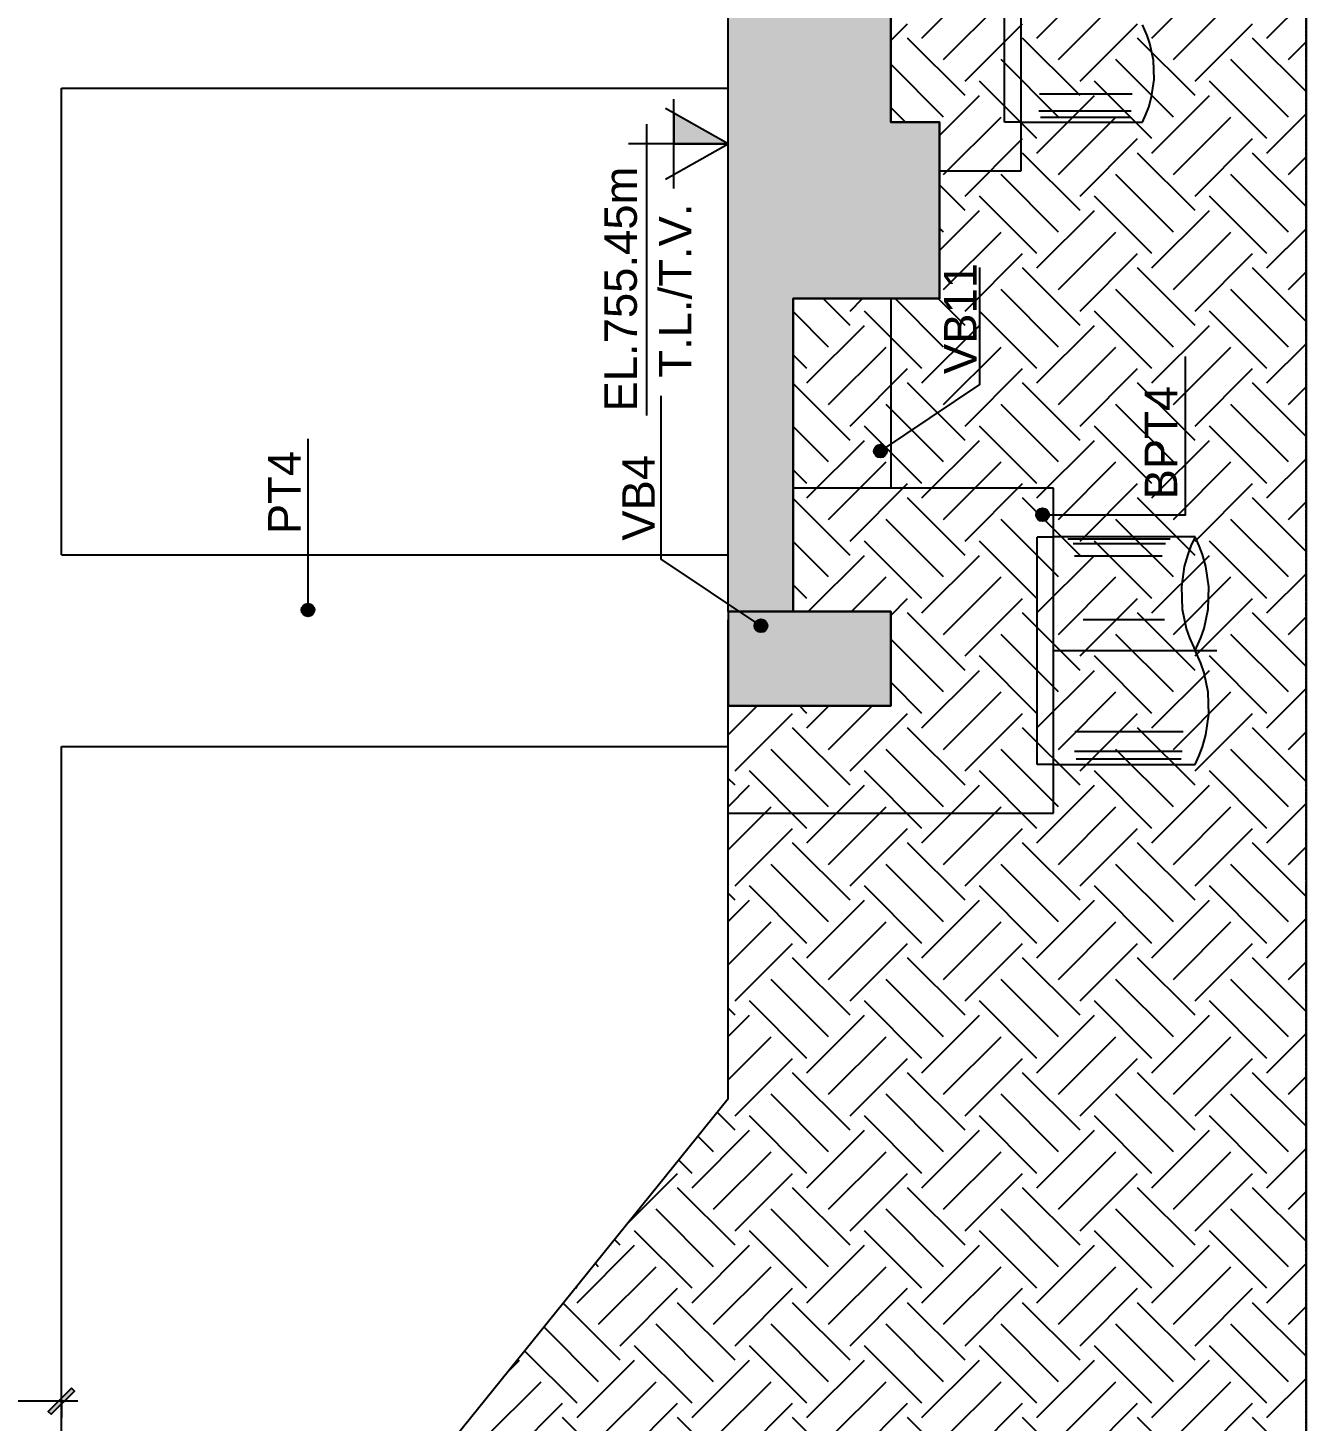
# Model space of a CAD drawing. Extents: x -1789 to 4156, y -3064 to 1391.
# Drawn here: x 2696.1 to 3089.2, y -152.7 to 275.8 of the extents above; entities that cross this region are included whole.
import ezdxf

# ---------------------------------------------------------------- set-up
doc = ezdxf.new("R2010")
doc.units = 0
doc.linetypes.add('ESTILO_TQS_0003', pattern=[0.92, 0.3, -0.15, 0.02, -0.15, 0.3])
doc.linetypes.add('ESTILO_TQS_0005', pattern=[0.4, 0.3, -0.1])
for name, color, linetype in [('1', 1, 'CONTINUOUS'), ('13', 35, 'CONTINUOUS'), ('2', 2, 'CONTINUOUS'), ('3', 3, 'CONTINUOUS'), ('4', 4, 'CONTINUOUS'), ('8', 8, 'CONTINUOUS')]:
    doc.layers.add(name, color=color, linetype=linetype)
doc.styles.add('TQS_ARIAL', font='arial.ttf')

msp = doc.modelspace()

# ---------------------------------------------------------------- linework, layer by layer
at = {"layer": '1', "linetype": 'Continuous'}
for p, q in [((3035.6911, 255.4233), (3007.1279, 255.42335)), ((3035.39905, 250.2019), (3006.973, 250.2019)), ((3001.4356, 246.7804), (3038.80335, 246.7804)), ((3035.1069, 248.19365), (3007.4378, 248.19365)), ((2782.2596, 96.61235), (2782.2596, 149.45375)), ((3055.0313, 119.2805), (3011.4356, 119.2805)), ((3047.311, 118.5405), (3015.90715, 118.5405)), ((3045.94775, 117.14745), (3017.53425, 117.14745)), ((3044.9254, 113.3771), (3017.8959, 113.3771)), ((3045.60695, 93.8053), (3020.60775, 93.80525)), ((3051.40035, 59.36385), (3018.07665, 59.3639)), ((3051.0596, 53.27225), (3017.8959, 53.27225)), ((3011.4356, 49.2805), (3055.0313, 49.2805)), ((3050.71875, 50.92925), (3018.43815, 50.92925)), ((2711.4368, -146.50845), (2621.4368, -146.50845)), ((2706.4368, -147.1957), (2706.4368, -151.50845))]:
    msp.add_line(p, q, dxfattribs=at)
at = {"layer": '1', "linetype": 'ESTILO_TQS_0005'}
msp.add_line((3011.4356, 84.2805), (3061.6888, 84.2805), dxfattribs=at)
for points in [[(3001.4356, 246.7804), (2996.4356, 246.7804), (2996.4356, 306.7804), (3001.4356, 306.7804)], [(3011.4356, 49.2805), (3006.4356, 49.2805), (3006.4356, 119.2805), (3011.4356, 119.2805)]]:
    msp.add_lwpolyline(points, dxfattribs=at)
at = {"layer": '1', "linetype": 'Continuous'}
for points in [[(3038.80335, 246.7804), (3039.90395, 249.12715), (3040.77055, 251.4216), (3041.6644, 254.62025), (3042.4098, 259.9586), (3042.208, 265.8313), (3041.1419, 270.9576), (3040.3015, 273.4452), (3038.80335, 276.78035)], [(2911.4356, 240.1327), (2894.7701, 249.59505), (2894.76895, 240.14935), (2911.4356, 240.1327)], [(2958.239, 145.6657), (2988.8588, 166.1341), (2988.8588, 202.1542)], [(3008.1041, 126.07875), (3052.021, 126.07875), (3052.021, 174.7068)], [(2921.50775, 91.91945), (2890.88795, 112.38785), (2890.88795, 162.6628)], [(3055.03135, 119.2805), (3053.7472, 116.54255), (3052.73625, 113.86575), (3051.69335, 110.134), (3050.8238, 103.90585), (3051.05925, 97.05445), (3052.303, 91.0737), (3053.2834, 88.1715), (3055.03135, 84.2805)], [(3055.0312, 84.2805), (3056.77915, 88.1715), (3057.7595, 91.0737), (3059.00335, 97.05445), (3059.23875, 103.90585), (3058.3692, 110.134), (3057.3263, 113.86575), (3056.31535, 116.54255), (3055.0312, 119.2805)], [(3055.0313, 49.2805), (3056.31535, 52.01835), (3057.32635, 54.6952), (3058.3692, 58.42695), (3059.23885, 64.65505), (3059.0034, 71.50655), (3057.7596, 77.4872), (3056.77915, 80.3894), (3055.0313, 84.2804)], [(2709.53095, -142.53045), (2702.3857, -149.6757), (2703.26955, -150.5596), (2710.41485, -143.41435), (2709.53095, -142.53045)]]:
    msp.add_lwpolyline(points, dxfattribs=at)
for centre in [(2958.239, 145.6657), (3008.1041, 126.07875), (2782.2424, 96.7825), (2921.50775, 91.91945)]:
    msp.add_circle(centre, 2, dxfattribs=at)
for points in [[(2911.4356, 240.1327), (2894.7701, 249.59505), (2894.76895, 240.14935)], [(2911.4356, 240.1327), (2894.76895, 240.14935), (2911.4356, 240.1327)], [(2960.239, 145.6657), (2957.239, 147.39775), (2956.35965, 146.34975)], [(2960.239, 145.6657), (2956.35965, 146.34975), (2956.35965, 144.98165)], [(2960.239, 145.6657), (2958.5863, 147.6353), (2957.239, 147.39775)], [(2960.239, 145.6657), (2959.7711, 146.95125), (2958.5863, 147.6353)], [(2960.239, 145.6657), (2956.35965, 144.98165), (2957.239, 143.93365)], [(2960.239, 145.6657), (2957.239, 143.93365), (2958.5863, 143.69605)], [(2960.239, 145.6657), (2958.5863, 143.69605), (2959.7711, 144.3801)], [(2960.239, 145.6657), (2959.7711, 144.3801), (2960.239, 145.6657)], [(3010.1041, 126.07875), (3007.1041, 127.8108), (3006.22475, 126.76275)], [(3010.1041, 126.07875), (3006.22475, 126.76275), (3006.22475, 125.3947)], [(3010.1041, 126.07875), (3006.22475, 125.3947), (3007.1041, 124.3467)], [(3010.1041, 126.07875), (3008.4514, 128.04835), (3007.1041, 127.8108)], [(3010.1041, 126.07875), (3007.1041, 124.3467), (3008.4514, 124.1091)], [(3010.1041, 126.07875), (3009.6362, 127.3643), (3008.4514, 128.04835)], [(3010.1041, 126.07875), (3008.4514, 124.1091), (3009.6362, 124.79315)], [(3010.1041, 126.07875), (3009.6362, 124.79315), (3010.1041, 126.07875)], [(2784.2424, 96.7825), (2782.5897, 98.7521), (2781.2424, 98.51455)], [(2784.2424, 96.7825), (2783.7745, 98.06805), (2782.5897, 98.7521)], [(2784.2424, 96.7825), (2781.2424, 98.51455), (2780.36305, 97.46655)], [(2784.2424, 96.7825), (2780.36305, 97.46655), (2780.36305, 96.09845)], [(2784.2424, 96.7825), (2780.36305, 96.09845), (2781.2424, 95.05045)], [(2784.2424, 96.7825), (2781.2424, 95.05045), (2782.5897, 94.81285)], [(2784.2424, 96.7825), (2782.5897, 94.81285), (2783.7745, 95.4969)], [(2784.2424, 96.7825), (2783.7745, 95.4969), (2784.2424, 96.7825)], [(2923.50775, 91.91945), (2920.50775, 93.6515), (2919.62835, 92.6035)], [(2923.50775, 91.91945), (2919.62835, 92.6035), (2919.62835, 91.2354)], [(2923.50775, 91.91945), (2919.62835, 91.2354), (2920.50775, 90.1874)], [(2923.50775, 91.91945), (2921.85505, 93.88905), (2920.50775, 93.6515)], [(2923.50775, 91.91945), (2920.50775, 90.1874), (2921.85505, 89.9498)], [(2923.50775, 91.91945), (2923.03985, 93.205), (2921.85505, 93.88905)], [(2923.50775, 91.91945), (2921.85505, 89.9498), (2923.03985, 90.63385)], [(2923.50775, 91.91945), (2923.03985, 90.63385), (2923.50775, 91.91945)], [(2709.53095, -142.53045), (2702.3857, -149.6757), (2703.26955, -150.5596)], [(2709.53095, -142.53045), (2703.26955, -150.5596), (2710.41485, -143.41435)], [(2709.53095, -142.53045), (2710.41485, -143.41435), (2709.53095, -142.53045)]]:
    msp.add_solid(points, dxfattribs=at)
at = {"layer": '13', "linetype": 'Continuous'}
for p, q in [((2971.0361, 272.6705), (2988.7138, 290.3482)), ((3006.39145, 272.6705), (3024.06915, 290.3482)), ((3041.7468, 272.6705), (3059.42445, 290.3482)), ((2977.66525, 266.0414), (2995.3429, 283.71905)), ((3013.0206, 266.0414), (3030.69825, 283.71905)), ((3048.37595, 266.0414), (3066.0536, 283.71905)), ((3077.10215, 272.6705), (3089.1606, 284.729)), ((2961.4356, 271.90885), (2966.6167, 277.08995)), ((2984.29435, 259.41225), (3001.97205, 277.08995)), ((3019.6497, 259.41225), (3037.3274, 277.08995)), ((3055.00505, 259.41225), (3072.6827, 277.08995)), ((2984.29435, 254.99285), (2966.6167, 272.6705)), ((3019.6497, 254.99285), (3001.97205, 272.6705)), ((3055.00505, 254.99285), (3037.3274, 272.6705)), ((3089.1606, 256.19265), (3072.6827, 272.6705)), ((3083.73125, 266.0414), (3089.1606, 271.4707)), ((3013.0206, 248.36375), (2995.3429, 266.0414)), ((3048.37595, 248.36375), (3030.69825, 266.0414)), ((3083.73125, 248.36375), (3066.0536, 266.0414)), ((2977.66525, 248.36375), (2961.4356, 264.59335)), ((2961.4356, 263.07), (2961.4356, 263.07)), ((3089.1606, 265.0315), (3089.1606, 265.0315)), ((3006.39145, 241.7346), (2988.7138, 259.41225)), ((3041.7468, 241.7346), (3024.06915, 259.41225)), ((3077.10215, 241.7346), (3059.42445, 259.41225)), ((2976.4356, 242.71465), (2988.7138, 254.99285)), ((3006.39145, 237.3152), (3024.06915, 254.99285)), ((3041.7468, 237.3152), (3059.42445, 254.99285)), ((2965.9903, 246.7804), (2961.4356, 251.3351)), ((2961.4356, 249.81175), (2961.4356, 249.81175)), ((3077.10215, 237.3152), (3089.1606, 249.37365)), ((2971.6625, 246.7804), (2971.6625, 246.7804)), ((2977.66525, 230.68605), (2995.3429, 248.36375)), ((3013.0206, 230.68605), (3030.69825, 248.36375)), ((3048.37595, 230.68605), (3066.0536, 248.36375)), ((2984.29435, 224.05695), (3001.97205, 241.7346)), ((3019.6497, 224.05695), (3037.3274, 241.7346)), ((3055.00505, 224.05695), (3072.6827, 241.7346)), ((3089.1606, 242.9344), (3089.1606, 242.9344)), ((3019.6497, 219.6375), (3001.97205, 237.3152)), ((3055.00505, 219.6375), (3037.3274, 237.3152)), ((3089.1606, 220.8373), (3072.6827, 237.3152)), ((3083.73125, 230.68605), (3089.1606, 236.1154)), ((2976.4356, 229.4564), (2976.4356, 229.4564)), ((2984.29435, 219.6375), (2976.4356, 227.4963)), ((3013.0206, 213.0084), (2995.3429, 230.68605)), ((3048.37595, 213.0084), (3030.69825, 230.68605)), ((3083.73125, 213.0084), (3066.0536, 230.68605)), ((3089.1606, 229.67615), (3089.1606, 229.67615)), ((3006.39145, 206.37925), (2988.7138, 224.05695)), ((3041.7468, 206.37925), (3024.06915, 224.05695)), ((3077.10215, 206.37925), (3059.42445, 224.05695)), ((2976.4356, 207.35935), (2988.7138, 219.6375)), ((3006.39145, 201.95985), (3024.06915, 219.6375)), ((3041.7468, 201.95985), (3059.42445, 219.6375)), ((2976.4356, 216.19815), (2976.4356, 216.19815)), ((2977.66525, 213.0084), (2976.4356, 214.23805)), ((2977.66525, 195.3307), (2995.3429, 213.0084)), ((3013.0206, 195.3307), (3030.69825, 213.0084)), ((3048.37595, 195.3307), (3066.0536, 213.0084)), ((3077.10215, 201.95985), (3089.1606, 214.0183)), ((2984.29435, 188.7016), (3001.97205, 206.37925)), ((3019.6497, 188.7016), (3037.3274, 206.37925)), ((3055.00505, 188.7016), (3072.6827, 206.37925)), ((3089.1606, 207.57905), (3089.1606, 207.57905)), ((3019.6497, 184.2822), (3001.97205, 201.95985)), ((3055.00505, 184.2822), (3037.3274, 201.95985)), ((3089.1606, 185.482), (3072.6827, 201.95985)), ((3083.73125, 195.3307), (3089.1606, 200.76005)), ((2976.4356, 194.10105), (2976.4356, 194.10105)), ((3013.0206, 177.65305), (2995.3429, 195.3307)), ((3048.37595, 177.65305), (3030.69825, 195.3307)), ((3083.73125, 177.65305), (3066.0536, 195.3307)), ((3089.1606, 194.3208), (3089.1606, 194.3208)), ((2942.3099, 177.65305), (2931.4356, 188.52735)), ((2948.93905, 184.2822), (2940.65885, 192.56235)), ((2948.93905, 188.7016), (2952.7998, 192.56235)), ((2971.0361, 171.0239), (2953.35845, 188.7016)), ((2977.66525, 177.65305), (2962.75595, 192.56235)), ((2984.29435, 184.2822), (2976.0142, 192.56235)), ((3006.39145, 171.0239), (2988.7138, 188.7016)), ((3041.7468, 171.0239), (3024.06915, 188.7016)), ((3077.10215, 171.0239), (3059.42445, 188.7016)), ((2931.4356, 184.4564), (2931.4356, 184.4564)), ((2935.6808, 166.6045), (2953.35845, 184.2822)), ((2971.0361, 166.6045), (2988.7138, 184.2822)), ((3006.39145, 166.6045), (3024.06915, 184.2822)), ((3041.7468, 166.6045), (3059.42445, 184.2822)), ((2942.3099, 159.9754), (2959.9876, 177.65305)), ((2977.66525, 159.9754), (2995.3429, 177.65305)), ((3013.0206, 159.9754), (3030.69825, 177.65305)), ((3048.37595, 159.9754), (3066.0536, 177.65305)), ((3077.10215, 166.6045), (3089.1606, 178.66295)), ((2935.6808, 171.0239), (2931.4356, 175.2691)), ((3089.1606, 172.2237), (3089.1606, 172.2237)), ((2931.4356, 171.19815), (2931.4356, 171.19815)), ((2948.93905, 153.34625), (2966.6167, 171.0239)), ((2984.29435, 153.34625), (3001.97205, 171.0239)), ((3019.6497, 153.34625), (3037.3274, 171.0239)), ((3055.00505, 153.34625), (3072.6827, 171.0239)), ((2948.93905, 148.92685), (2931.4356, 166.43025)), ((2984.29435, 148.92685), (2966.6167, 166.6045)), ((3019.6497, 148.92685), (3001.97205, 166.6045)), ((3055.00505, 148.92685), (3037.3274, 166.6045)), ((3089.1606, 150.12665), (3072.6827, 166.6045)), ((3083.73125, 159.9754), (3089.1606, 165.4047)), ((2931.4356, 162.35935), (2931.4356, 162.35935)), ((2977.66525, 142.2977), (2959.9876, 159.9754)), ((3013.0206, 142.2977), (2995.3429, 159.9754)), ((3048.37595, 142.2977), (3030.69825, 159.9754)), ((3083.73125, 142.2977), (3066.0536, 159.9754)), ((3089.1606, 158.96545), (3089.1606, 158.96545)), ((2942.3099, 142.2977), (2931.4356, 153.172)), ((2971.0361, 135.6686), (2953.35845, 153.34625)), ((3006.39145, 135.6686), (2988.7138, 153.34625)), ((3041.7468, 135.6686), (3024.06915, 153.34625)), ((3077.10215, 135.6686), (3059.42445, 153.34625)), ((2931.4356, 149.10105), (2931.4356, 149.10105)), ((2935.6808, 131.24915), (2953.35845, 148.92685)), ((2971.0361, 131.24915), (2988.7138, 148.92685)), ((3006.39145, 131.24915), (3024.06915, 148.92685)), ((3041.7468, 131.24915), (3059.42445, 148.92685)), ((2942.3099, 124.62005), (2959.9876, 142.2977)), ((2977.66525, 124.62005), (2995.3429, 142.2977)), ((3013.0206, 124.62005), (3030.69825, 142.2977)), ((3048.37595, 124.62005), (3066.0536, 142.2977)), ((3077.10215, 131.24915), (3089.1606, 143.3076)), ((2935.6808, 135.6686), (2931.4356, 139.91375)), ((2931.4356, 135.8428), (2931.4356, 135.8428)), ((2948.93905, 117.9909), (2966.6167, 135.6686)), ((2984.29435, 117.9909), (3001.97205, 135.6686)), ((3019.6497, 117.9909), (3037.3274, 135.6686)), ((3055.00505, 117.9909), (3072.6827, 135.6686)), ((3089.1606, 136.8684), (3089.1606, 136.8684)), ((2948.93905, 113.5715), (2931.4356, 131.07495)), ((2984.29435, 113.5715), (2966.6167, 131.24915)), ((3019.6497, 113.5715), (3001.97205, 131.24915)), ((3055.00505, 113.5715), (3037.3274, 131.24915)), ((3089.1606, 114.7713), (3072.6827, 131.24915)), ((3083.73125, 124.62005), (3089.1606, 130.04935)), ((2931.4356, 127.004), (2931.4356, 127.004)), ((2977.66525, 106.94235), (2959.9876, 124.62005)), ((3013.0206, 106.94235), (2995.3429, 124.62005)), ((3048.37595, 106.94235), (3030.69825, 124.62005)), ((3083.73125, 106.94235), (3066.0536, 124.62005)), ((3089.1606, 123.61015), (3089.1606, 123.61015)), ((2942.3099, 106.94235), (2931.4356, 117.8167)), ((2971.0361, 100.31325), (2953.35845, 117.9909)), ((3006.39145, 100.31325), (2988.7138, 117.9909)), ((3041.7468, 100.31325), (3024.06915, 117.9909)), ((3077.10215, 100.31325), (3059.42445, 117.9909)), ((2931.4356, 113.74575), (2931.4356, 113.74575)), ((2936.06745, 96.2805), (2953.35845, 113.5715)), ((2971.0361, 95.89385), (2988.7138, 113.5715)), ((3006.39145, 95.89385), (3024.06915, 113.5715)), ((3041.7468, 95.89385), (3059.42445, 113.5715)), ((3077.10215, 95.89385), (3089.1606, 107.9523)), ((2935.6808, 100.31325), (2931.4356, 104.55845)), ((2949.3257, 96.2805), (2959.9876, 106.94235)), ((2977.66525, 89.2647), (2995.3429, 106.94235)), ((3013.0206, 89.2647), (3030.69825, 106.94235)), ((3048.37595, 89.2647), (3066.0536, 106.94235)), ((2931.4356, 100.4875), (2931.4356, 100.4875)), ((2961.4356, 95.13215), (2966.6167, 100.31325)), ((2984.29435, 82.6356), (3001.97205, 100.31325)), ((3019.6497, 82.6356), (3037.3274, 100.31325)), ((3055.00505, 82.6356), (3072.6827, 100.31325)), ((3089.1606, 101.51305), (3089.1606, 101.51305)), ((2939.71355, 96.2805), (2939.71355, 96.2805)), ((2952.9718, 96.2805), (2952.9718, 96.2805)), ((2984.29435, 78.21615), (2966.6167, 95.89385)), ((3019.6497, 78.21615), (3001.97205, 95.89385)), ((3055.00505, 78.21615), (3037.3274, 95.89385)), ((3089.1606, 79.41595), (3072.6827, 95.89385)), ((3083.73125, 89.2647), (3089.1606, 94.69405)), ((2977.66525, 71.58705), (2961.4356, 87.8167)), ((2961.4356, 86.2933), (2961.4356, 86.2933)), ((3013.0206, 71.58705), (2995.3429, 89.2647)), ((3048.37595, 71.58705), (3030.69825, 89.2647)), ((3083.73125, 71.58705), (3066.0536, 89.2647)), ((3089.1606, 88.2548), (3089.1606, 88.2548)), ((3006.39145, 64.9579), (2988.7138, 82.6356)), ((3041.7468, 64.9579), (3024.06915, 82.6356)), ((3077.10215, 64.9579), (3059.42445, 82.6356)), ((2971.0361, 60.5385), (2988.7138, 78.21615)), ((3006.39145, 60.5385), (3024.06915, 78.21615)), ((3041.7468, 60.5385), (3059.42445, 78.21615)), ((2971.0361, 64.9579), (2961.4356, 74.55845)), ((2961.4356, 73.03505), (2961.4356, 73.03505)), ((2977.66525, 53.90935), (2995.3429, 71.58705)), ((3013.0206, 53.90935), (3030.69825, 71.58705)), ((3048.37595, 53.90935), (3066.0536, 71.58705)), ((3077.10215, 60.5385), (3089.1606, 72.59695)), ((2911.4356, 58.3904), (2920.3257, 67.2805)), ((2913.5837, 47.28025), (2931.26135, 64.9579)), ((2935.6808, 64.9579), (2933.3582, 67.2805)), ((2935.6808, 60.5385), (2942.42275, 67.2805)), ((2942.3099, 53.90935), (2955.681, 67.2805)), ((2948.93905, 47.28025), (2966.6167, 64.9579)), ((2984.29435, 47.28025), (3001.97205, 64.9579)), ((3019.6497, 47.28025), (3037.3274, 64.9579)), ((3055.00505, 47.28025), (3072.6827, 64.9579)), ((3089.1606, 66.1577), (3089.1606, 66.1577)), ((2948.93905, 42.8608), (2931.26135, 60.5385)), ((2984.29435, 42.8608), (2966.6167, 60.5385)), ((3019.6497, 42.8608), (3001.97205, 60.5385)), ((3055.00505, 42.8608), (3037.3274, 60.5385)), ((3089.1606, 44.0606), (3072.6827, 60.5385)), ((3083.73125, 53.90935), (3089.1606, 59.3387)), ((2942.3099, 36.2317), (2924.63225, 53.90935)), ((2977.66525, 36.2317), (2959.9876, 53.90935)), ((3013.0206, 36.2317), (2995.3429, 53.90935)), ((3048.37595, 36.2317), (3030.69825, 53.90935)), ((3083.73125, 36.2317), (3066.0536, 53.90935)), ((3089.1606, 52.89945), (3089.1606, 52.89945)), ((2935.6808, 29.60255), (2918.0031, 47.28025)), ((2971.0361, 29.60255), (2953.35845, 47.28025)), ((3006.39145, 29.60255), (2988.7138, 47.28025)), ((3041.7468, 29.60255), (3024.06915, 47.28025)), ((3077.10215, 29.60255), (3059.42445, 47.28025)), ((2911.4356, 45.13215), (2911.4356, 45.13215)), ((2913.5837, 42.8608), (2911.4356, 45.0089)), ((2911.4356, 36.2933), (2918.0031, 42.8608)), ((2935.6808, 25.18315), (2953.35845, 42.8608)), ((2971.0361, 25.18315), (2988.7138, 42.8608)), ((3006.39145, 25.18315), (3024.06915, 42.8608)), ((3041.7468, 25.18315), (3059.42445, 42.8608)), ((2911.4356, 23.03505), (2924.63225, 36.2317)), ((2942.3099, 18.554), (2959.9876, 36.2317)), ((2977.66525, 18.554), (2995.3429, 36.2317)), ((3013.0206, 18.554), (3030.69825, 36.2317)), ((3048.37595, 18.554), (3066.0536, 36.2317)), ((3077.10215, 25.18315), (3089.1606, 37.2416)), ((3089.1606, 30.80235), (3089.1606, 30.80235)), ((2913.5837, 11.9249), (2931.26135, 29.60255)), ((2948.93905, 11.9249), (2966.6167, 29.60255)), ((2984.29435, 11.9249), (3001.97205, 29.60255)), ((3019.6497, 11.9249), (3037.3274, 29.60255)), ((3055.00505, 11.9249), (3072.6827, 29.60255)), ((2948.93905, 7.5055), (2931.26135, 25.18315)), ((2984.29435, 7.5055), (2966.6167, 25.18315)), ((3019.6497, 7.5055), (3001.97205, 25.18315)), ((3055.00505, 7.5055), (3037.3274, 25.18315)), ((3089.1606, 8.7053), (3072.6827, 25.18315)), ((3083.73125, 18.554), (3089.1606, 23.98335)), ((2942.3099, 0.87635), (2924.63225, 18.554)), ((2977.66525, 0.87635), (2959.9876, 18.554)), ((3013.0206, 0.87635), (2995.3429, 18.554)), ((3048.37595, 0.87635), (3030.69825, 18.554)), ((3083.73125, 0.87635), (3066.0536, 18.554)), ((3089.1606, 17.5441), (3089.1606, 17.5441)), ((2911.4356, 9.7768), (2911.4356, 9.7768)), ((2913.5837, 7.5055), (2911.4356, 9.65355)), ((2935.6808, -5.75275), (2918.0031, 11.9249)), ((2971.0361, -5.75275), (2953.35845, 11.9249)), ((3006.39145, -5.75275), (2988.7138, 11.9249)), ((3041.7468, -5.75275), (3024.06915, 11.9249)), ((3077.10215, -5.75275), (3059.42445, 11.9249)), ((2911.4356, 0.93795), (2918.0031, 7.5055)), ((2935.6808, -10.1722), (2953.35845, 7.5055)), ((2971.0361, -10.1722), (2988.7138, 7.5055)), ((3006.39145, -10.1722), (3024.06915, 7.5055)), ((3041.7468, -10.1722), (3059.42445, 7.5055)), ((2911.4356, -12.3203), (2924.63225, 0.87635)), ((2942.3099, -16.8013), (2959.9876, 0.87635)), ((2977.66525, -16.8013), (2995.3429, 0.87635)), ((3013.0206, -16.8013), (3030.69825, 0.87635)), ((3048.37595, -16.8013), (3066.0536, 0.87635)), ((3077.10215, -10.1722), (3089.1606, 1.88625)), ((2913.5837, -23.43045), (2931.26135, -5.75275)), ((2948.93905, -23.43045), (2966.6167, -5.75275)), ((2984.29435, -23.43045), (3001.97205, -5.75275)), ((3019.6497, -23.43045), (3037.3274, -5.75275)), ((3055.00505, -23.43045), (3072.6827, -5.75275)), ((3089.1606, -4.55295), (3089.1606, -4.55295)), ((2948.93905, -27.84985), (2931.26135, -10.1722)), ((2984.29435, -27.84985), (2966.6167, -10.1722)), ((3019.6497, -27.84985), (3001.97205, -10.1722)), ((3055.00505, -27.84985), (3037.3274, -10.1722)), ((3089.1606, -26.65005), (3072.6827, -10.1722)), ((3083.73125, -16.8013), (3089.1606, -11.372)), ((2942.3099, -34.479), (2924.63225, -16.8013)), ((2977.66525, -34.479), (2959.9876, -16.8013)), ((3013.0206, -34.479), (2995.3429, -16.8013)), ((3048.37595, -34.479), (3030.69825, -16.8013)), ((3083.73125, -34.479), (3066.0536, -16.8013)), ((3089.1606, -17.8112), (3089.1606, -17.8112)), ((2911.4356, -25.57855), (2911.4356, -25.57855)), ((2913.5837, -27.84985), (2911.4356, -25.70175)), ((2935.6808, -41.1081), (2918.0031, -23.43045)), ((2971.0361, -41.1081), (2953.35845, -23.43045)), ((3006.39145, -41.1081), (2988.7138, -23.43045)), ((3041.7468, -41.1081), (3024.06915, -23.43045)), ((3077.10215, -41.1081), (3059.42445, -23.43045)), ((2911.4356, -34.41735), (2918.0031, -27.84985)), ((2935.6808, -45.52755), (2953.35845, -27.84985)), ((2971.0361, -45.52755), (2988.7138, -27.84985)), ((3006.39145, -45.52755), (3024.06915, -27.84985)), ((3041.7468, -45.52755), (3059.42445, -27.84985)), ((3077.10215, -45.52755), (3089.1606, -33.46905)), ((2911.4356, -47.6756), (2924.63225, -34.479)), ((2942.3099, -52.15665), (2959.9876, -34.479)), ((2977.66525, -52.15665), (2995.3429, -34.479)), ((3013.0206, -52.15665), (3030.69825, -34.479)), ((3048.37595, -52.15665), (3066.0536, -34.479)), ((2913.5837, -58.7858), (2931.26135, -41.1081)), ((2948.93905, -58.7858), (2966.6167, -41.1081)), ((2984.29435, -58.7858), (3001.97205, -41.1081)), ((3019.6497, -58.7858), (3037.3274, -41.1081)), ((3055.00505, -58.7858), (3072.6827, -41.1081)), ((3089.1606, -39.9083), (3089.1606, -39.9083)), ((2948.93905, -63.2052), (2931.26135, -45.52755)), ((2984.29435, -63.2052), (2966.6167, -45.52755)), ((3019.6497, -63.2052), (3001.97205, -45.52755)), ((3055.00505, -63.2052), (3037.3274, -45.52755)), ((3089.1606, -62.0054), (3072.6827, -45.52755)), ((3083.73125, -52.15665), (3089.1606, -46.72735)), ((2942.3099, -69.8343), (2924.63225, -52.15665)), ((2977.66525, -69.8343), (2959.9876, -52.15665)), ((3013.0206, -69.8343), (2995.3429, -52.15665)), ((3048.37595, -69.8343), (3030.69825, -52.15665)), ((3083.73125, -69.8343), (3066.0536, -52.15665)), ((3089.1606, -53.16655), (3089.1606, -53.16655)), ((2913.5837, -63.2052), (2908.02955, -57.65105)), ((2935.6808, -76.46345), (2918.0031, -58.7858)), ((2971.0361, -76.46345), (2953.35845, -58.7858)), ((3006.39145, -76.46345), (2988.7138, -58.7858)), ((3041.7468, -76.46345), (3024.06915, -58.7858)), ((3077.10215, -76.46345), (3059.42445, -58.7858)), ((2900.32545, -80.88285), (2918.0031, -63.2052)), ((2935.6808, -80.88285), (2953.35845, -63.2052)), ((2971.0361, -80.88285), (2988.7138, -63.2052)), ((3006.39145, -80.88285), (3024.06915, -63.2052)), ((3041.7468, -80.88285), (3059.42445, -63.2052)), ((2906.95455, -69.8343), (2902.1107, -64.99045)), ((2900.32545, -76.46345), (2896.19185, -72.32985)), ((2906.95455, -87.512), (2924.63225, -69.8343)), ((2942.3099, -87.512), (2959.9876, -69.8343)), ((2977.66525, -87.512), (2995.3429, -69.8343)), ((3013.0206, -87.512), (3030.69825, -69.8343)), ((3048.37595, -87.512), (3066.0536, -69.8343)), ((3077.10215, -80.88285), (3089.1606, -68.8244)), ((2880.1596, -92.2099), (2895.90605, -76.46345)), ((2913.5837, -94.1411), (2931.26135, -76.46345)), ((2948.93905, -94.1411), (2966.6167, -76.46345)), ((2984.29435, -94.1411), (3001.97205, -76.46345)), ((3019.6497, -94.1411), (3037.3274, -76.46345)), ((3055.00505, -94.1411), (3072.6827, -76.46345)), ((3089.1606, -75.26365), (3089.1606, -75.26365)), ((2913.5837, -98.56055), (2895.90605, -80.88285)), ((2948.93905, -98.56055), (2931.26135, -80.88285)), ((2984.29435, -98.56055), (2966.6167, -80.88285)), ((3019.6497, -98.56055), (3001.97205, -80.88285)), ((3055.00505, -98.56055), (3037.3274, -80.88285)), ((3089.1606, -97.36075), (3072.6827, -80.88285)), ((3083.73125, -87.512), (3089.1606, -82.08265)), ((2906.95455, -105.18965), (2889.2769, -87.512)), ((2942.3099, -105.18965), (2924.63225, -87.512)), ((2977.66525, -105.18965), (2959.9876, -87.512)), ((3013.0206, -105.18965), (2995.3429, -87.512)), ((3048.37595, -105.18965), (3030.69825, -87.512)), ((3083.73125, -105.18965), (3066.0536, -87.512)), ((3089.1606, -88.5219), (3089.1606, -88.5219)), ((2900.32545, -111.8188), (2882.64775, -94.1411)), ((2935.6808, -111.8188), (2918.0031, -94.1411)), ((2971.0361, -111.8188), (2953.35845, -94.1411)), ((3006.39145, -111.8188), (2988.7138, -94.1411)), ((3041.7468, -111.8188), (3024.06915, -94.1411)), ((3077.10215, -111.8188), (3059.42445, -94.1411)), ((2878.22835, -98.56055), (2876.4623, -96.7945)), ((2864.9701, -116.2382), (2882.64775, -98.56055)), ((2900.32545, -116.2382), (2918.0031, -98.56055)), ((2935.6808, -116.2382), (2953.35845, -98.56055)), ((2971.0361, -116.2382), (2988.7138, -98.56055)), ((3006.39145, -116.2382), (3024.06915, -98.56055)), ((3041.7468, -116.2382), (3059.42445, -98.56055)), ((2871.59925, -105.18965), (2870.54345, -104.1339)), ((2871.59925, -122.86735), (2889.2769, -105.18965)), ((2906.95455, -122.86735), (2924.63225, -105.18965)), ((2942.3099, -122.86735), (2959.9876, -105.18965)), ((2977.66525, -122.86735), (2995.3429, -105.18965)), ((3013.0206, -122.86735), (3030.69825, -105.18965)), ((3048.37595, -122.86735), (3066.0536, -105.18965)), ((3077.10215, -116.2382), (3089.1606, -104.17975)), ((3089.1606, -110.619), (3089.1606, -110.619)), ((2864.9701, -111.8188), (2864.6246, -111.4733)), ((2878.22835, -129.49645), (2895.90605, -111.8188)), ((2913.5837, -129.49645), (2931.26135, -111.8188)), ((2948.93905, -129.49645), (2966.6167, -111.8188)), ((2984.29435, -129.49645), (3001.97205, -111.8188)), ((3019.6497, -129.49645), (3037.3274, -111.8188)), ((3055.00505, -129.49645), (3072.6827, -111.8188)), ((2878.22835, -133.9159), (2860.6787, -116.36625)), ((2913.5837, -133.9159), (2895.90605, -116.2382)), ((2948.93905, -133.9159), (2931.26135, -116.2382)), ((2984.29435, -133.9159), (2966.6167, -116.2382)), ((3019.6497, -133.9159), (3001.97205, -116.2382)), ((3055.00505, -133.9159), (3037.3274, -116.2382)), ((3089.1606, -132.7161), (3072.6827, -116.2382)), ((3083.73125, -122.86735), (3089.1606, -117.438)), ((2871.59925, -140.545), (2854.75985, -123.7056)), ((2906.95455, -140.545), (2889.2769, -122.86735)), ((2942.3099, -140.545), (2924.63225, -122.86735)), ((2977.66525, -140.545), (2959.9876, -122.86735)), ((3013.0206, -140.545), (2995.3429, -122.86735)), ((3048.37595, -140.545), (3030.69825, -122.86735)), ((3083.73125, -140.545), (3066.0536, -122.86735)), ((3089.1606, -123.87725), (3089.1606, -123.87725)), ((2864.9701, -147.17415), (2848.841, -131.045)), ((2900.32545, -147.17415), (2882.64775, -129.49645)), ((2935.6808, -147.17415), (2918.0031, -129.49645)), ((2971.0361, -147.17415), (2953.35845, -129.49645)), ((3006.39145, -147.17415), (2988.7138, -129.49645)), ((3041.7468, -147.17415), (3024.06915, -129.49645)), ((3077.10215, -147.17415), (3059.42445, -129.49645)), ((2843.3315, -137.87685), (2847.29245, -133.9159)), ((2864.9701, -151.59355), (2882.64775, -133.9159)), ((2900.32545, -151.59355), (2918.0031, -133.9159)), ((2935.6808, -151.59355), (2953.35845, -133.9159)), ((2971.0361, -151.59355), (2988.7138, -133.9159)), ((3006.39145, -151.59355), (3024.06915, -133.9159)), ((3041.7468, -151.59355), (3059.42445, -133.9159)), ((2836.2439, -158.22265), (2853.92155, -140.545)), ((2871.59925, -158.22265), (2889.2769, -140.545)), ((2906.95455, -158.22265), (2924.63225, -140.545)), ((2942.3099, -158.22265), (2959.9876, -140.545)), ((2977.66525, -158.22265), (2995.3429, -140.545)), ((3013.0206, -158.22265), (3030.69825, -140.545)), ((3048.37595, -158.22265), (3066.0536, -140.545)), ((3077.10215, -151.59355), (3089.1606, -139.5351)), ((2842.873, -164.8518), (2860.5507, -147.17415)), ((2878.22835, -164.8518), (2895.90605, -147.17415)), ((2913.5837, -164.8518), (2931.26135, -147.17415)), ((2948.93905, -164.8518), (2966.6167, -147.17415)), ((2984.29435, -164.8518), (3001.97205, -147.17415)), ((3019.6497, -164.8518), (3037.3274, -147.17415)), ((3055.00505, -164.8518), (3072.6827, -147.17415)), ((3089.1606, -145.97435), (3089.1606, -145.97435)), ((2878.22835, -169.2712), (2860.5507, -151.59355)), ((2913.5837, -169.2712), (2895.90605, -151.59355)), ((2948.93905, -169.2712), (2931.26135, -151.59355)), ((2984.29435, -169.2712), (2966.6167, -151.59355)), ((3019.6497, -169.2712), (3001.97205, -151.59355)), ((3055.00505, -169.2712), (3037.3274, -151.59355)), ((3089.1606, -168.0714), (3072.6827, -151.59355))]:
    msp.add_line(p, q, dxfattribs=at)
for points in [[(3089.1606, 1006.1651), (3089.1606, -2158.40875)], [(2786.4368, -208.42635), (2911.4356, -53.42755), (2911.4356, 67.2805), (2961.4356, 67.2805), (2961.4356, 96.2805), (2931.4356, 96.2805), (2931.4356, 192.56235), (2976.4356, 192.56235), (2976.4356, 246.7804), (2961.4356, 246.7804), (2961.4356, 306.7804)]]:
    msp.add_lwpolyline(points, dxfattribs=at)
at = {"layer": '2', "linetype": 'Continuous'}
for p, q in [((2894.76725, 226.4024), (2894.77065, 253.89635)), ((2911.4356, 240.1327), (2892.22195, 251.04185)), ((2886.4254, 156.6453), (2886.43635, 246.21355)), ((2911.4356, 240.1327), (2880.77685, 240.13645)), ((2892.2193, 229.22825), (2911.4356, 240.1327)), ((2706.4368, -142.1957), (2706.4368, -142.1957))]:
    msp.add_line(p, q, dxfattribs=at)
at = {"layer": '2', "linetype": 'ESTILO_TQS_0003'}
msp.add_lwpolyline([(2462.16665, -2158.40875), (3089.1606, -2158.40875), (3089.1606, 1006.1651), (2462.16665, 1011.24555), (2462.16665, -2158.40875)], dxfattribs=at)
at = {"layer": '3', "linetype": 'Continuous'}
for p, q in [((3001.4356, 321.7804), (3001.4356, 231.7804)), ((2706.4368, 113.7805), (2706.4368, 257.2804)), ((2706.4368, 257.2804), (2911.4356, 257.2804)), ((3001.4356, 231.7804), (2976.4356, 231.7804)), ((2961.4356, 192.56235), (2961.4356, 134.2805)), ((3011.4356, 134.2805), (2931.4356, 134.2805)), ((3011.4356, 34.2805), (3011.4356, 134.2805)), ((2706.4368, 113.7805), (2911.4356, 113.7805)), ((2911.4356, 34.2805), (2911.4356, 67.2805)), ((2706.4368, -248.7196), (2706.4368, 54.7805)), ((2706.4368, 54.7805), (2911.4356, 54.7805)), ((2911.4356, 34.2805), (3011.4356, 34.2805))]:
    msp.add_line(p, q, dxfattribs=at)
at = {"layer": '4', "linetype": 'Continuous'}
for p, q in [((2911.4356, 96.2805), (2911.4356, 913.2804)), ((2961.4356, 306.7804), (2961.4356, 246.7804)), ((2976.4356, 246.7804), (2961.4356, 246.7804)), ((2976.4356, 192.56235), (2976.4356, 246.7804)), ((2931.4356, 192.56235), (2976.4356, 192.56235)), ((2931.4356, 96.2805), (2931.4356, 192.56235)), ((2911.4356, 96.2805), (2911.4356, 67.2805)), ((2961.4356, 96.2805), (2931.4356, 96.2805)), ((2961.4356, 67.2805), (2961.4356, 96.2805)), ((2911.4356, 67.2805), (2961.4356, 67.2805))]:
    msp.add_line(p, q, dxfattribs=at)
at = {"layer": '8', "linetype": 'Continuous'}
for points in [[(2911.4356, 884.2986), (2931.4356, 884.2986), (2931.4356, 788.46815), (2961.4356, 788.46815), (2961.4356, 728.45245), (2931.4356, 728.45245), (2931.4356, 633.02585), (2961.4356, 633.02585), (2961.4356, 572.92785), (2931.4356, 572.92785), (2931.4356, 483.3931), (2971.4356, 483.3931), (2971.4356, 432.684), (2931.4356, 432.684), (2931.4356, 306.7804), (2961.4356, 306.7804), (2961.4356, 246.7804), (2976.4356, 246.7804), (2976.4356, 192.56235), (2931.4356, 192.56235), (2931.4356, 96.2805), (2911.4356, 96.2805), (2911.4356, 884.2986)], [(2911.4356, 96.2805), (2961.4356, 96.2805), (2961.4356, 67.2805), (2911.4356, 67.2805), (2911.4356, 93.7805)]]:
    msp.add_lwpolyline(points, dxfattribs=at)
for points in [[(2911.4356, 884.2986), (2931.4356, 884.2986), (2911.4356, 96.2805)], [(2931.4356, 884.2986), (2931.4356, 788.46815), (2911.4356, 96.2805)], [(2911.4356, 96.2805), (2931.4356, 788.46815), (2931.4356, 192.56235)], [(2931.4356, 192.56235), (2931.4356, 788.46815), (2931.4356, 306.7804)], [(2931.4356, 192.56235), (2931.4356, 306.7804), (2976.4356, 192.56235)], [(2931.4356, 306.7804), (2961.4356, 246.7804), (2976.4356, 192.56235)], [(2931.4356, 306.7804), (2961.4356, 306.7804), (2961.4356, 246.7804)], [(2961.4356, 246.7804), (2976.4356, 246.7804), (2976.4356, 192.56235)], [(2931.4356, 96.2805), (2911.4356, 96.2805), (2931.4356, 192.56235)], [(2911.4356, 96.2805), (2961.4356, 96.2805), (2961.4356, 67.2805)], [(2911.4356, 96.2805), (2961.4356, 67.2805), (2911.4356, 67.2805)], [(2911.4356, 96.2805), (2911.4356, 67.2805), (2911.4356, 96.2805)]]:
    msp.add_solid(points, dxfattribs=at)

# ---------------------------------------------------------------- texts
at = {"layer": '2', "linetype": 'Continuous', "style": 'TQS_ARIAL'}
for s, rotation, p in [('EL.755.45m', 89.993, (2883.3657, 157.8136)), ('T.L./T.V.', 89.993, (2900.146, 168.22645)), ('VB11', 90, (2987.812, 169.331)), ('BPT4', 90, (3049.51195, 130.778)), ('PT4', 90, (2779.98105, 120.0997)), ('VB4', 90, (2888.885, 118.0815))]:
    msp.add_text(s, height=10, rotation=rotation, dxfattribs=at).set_placement(p)

doc.saveas('drawing.dxf')
